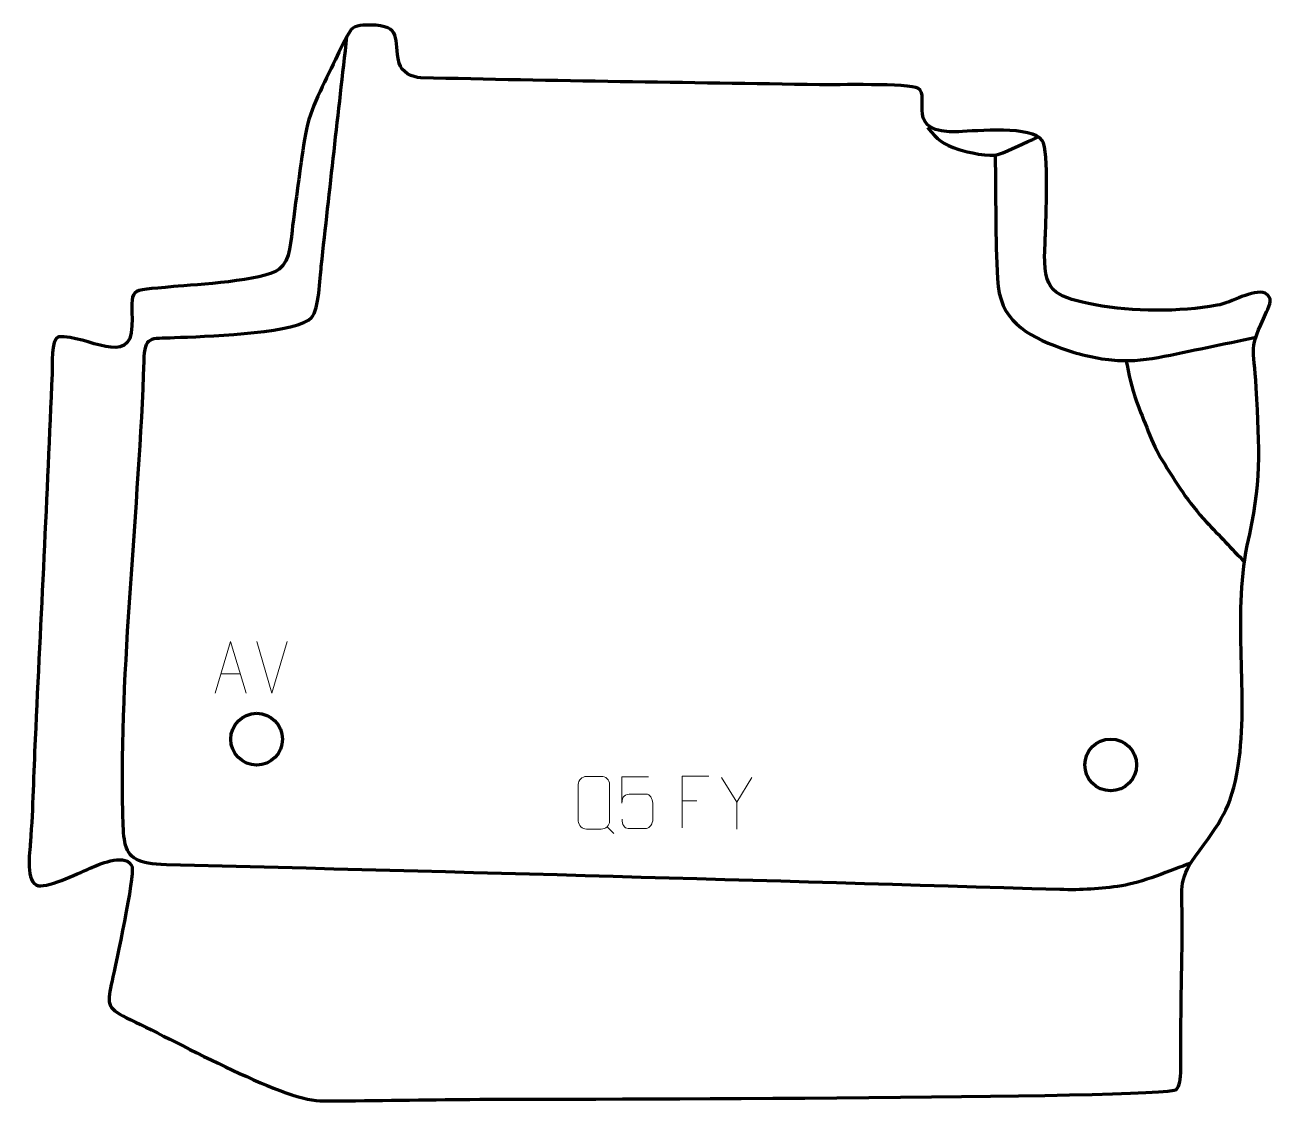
# Model space of a CAD drawing. Header units: millimetres. Extents: x -508 to 95, y 147 to 666.
import ezdxf

# ---------------------------------------------------------------- set-up
doc = ezdxf.new("R2010")
doc.units = ezdxf.units.MM
doc.header["$MEASUREMENT"] = 0
doc.layers.add('layer 2', color=7, linetype='Continuous')
doc.layers.add('layer 3', color=7, linetype='Continuous')

msp = doc.modelspace()

# ---------------------------------------------------------------- linework, layer by layer
at = {"layer": 'layer 2', "color": 142, "lineweight": 200}
for centre in [(-396.3913, 321.4592), (16.2258, 309.0237)]:
    msp.add_ellipse(centre, major_axis=(0, 12.5), ratio=1, dxfattribs=at)
at = {"layer": 'layer 2', "color": 142, "lineweight": 158}
for points, knots in [([(54.8739, 261.5727), (45.6551, 258.2431), (30.6127, 251.9851), (21.5308, 250.6594), (21.5308, 250.6594), (11.0353, 249.1273), (2.2356, 248.5325), (-8.3601, 248.8479), (-8.3601, 248.8479), (-152.1738, 253.1296), (-296.118, 257.3122), (-439.9491, 260.7864), (-439.9491, 260.7864), (-453.8709, 261.1223), (-458.4234, 263.9607), (-460.0465, 271.7481), (-460.0465, 271.7481), (-460.8005, 275.3655), (-460.9225, 280.0509), (-461.0579, 286.0493), (-461.0579, 286.0493), (-462.6269, 355.5207), (-453.113, 432.6444), (-450.754, 504.0636), (-450.754, 504.0636), (-450.3436, 516.5764), (-448.0354, 514.9339), (-436.0647, 515.4574), (-436.0647, 515.4574), (-422.1806, 516.0645), (-381.7946, 517.0288), (-371.2595, 523.9081), (-371.2595, 523.9081), (-371.2595, 523.9081), (-369.8813, 525.1225), (-369.8813, 525.1225), (-369.8813, 525.1225), (-366.2194, 529.2608), (-365.8187, 543.9614), (-365.1758, 549.8348), (-365.1758, 549.8348), (-361.118, 586.8623), (-356.8942, 623.8854), (-352.7471, 660.9046)], [0, 0, 0, 0, 0.08333333, 0.08333333, 0.08333333, 0.08333333, 0.16666667, 0.16666667, 0.16666667, 0.16666667, 0.25, 0.25, 0.25, 0.25, 0.33333333, 0.33333333, 0.33333333, 0.33333333, 0.41666667, 0.41666667, 0.41666667, 0.41666667, 0.5, 0.5, 0.5, 0.5, 0.58333333, 0.58333333, 0.58333333, 0.58333333, 0.66666667, 0.66666667, 0.66666667, 0.66666667, 0.75, 0.75, 0.75, 0.75, 0.83333333, 0.83333333, 0.83333333, 0.83333333, 1, 1, 1, 1]), ([(-72.2842, 616.9669), (-67.4801, 610.6546), (-64.7879, 609.0905), (-57.1702, 606.3195), (-57.1702, 606.3195), (-53.4077, 604.9509), (-41.7324, 602.5372), (-38.2308, 603.8337), (-38.2308, 603.8337), (-32.348, 606.0119), (-25.0837, 609.5701), (-19.169, 612.2044)], [0, 0, 0, 0, 0.25, 0.25, 0.25, 0.25, 0.5, 0.5, 0.5, 0.5, 1, 1, 1, 1]), ([(-39.6081, 603.2747), (-39.2683, 583.4359), (-39.5106, 563.6048), (-38.5063, 543.7824), (-38.5063, 543.7824), (-37.4494, 523.7255), (-24.9155, 516.6815), (-7.7746, 510.3919), (-7.7746, 510.3919), (-0.0028, 507.5903), (8.4232, 505.4526), (16.6548, 504.6243), (16.6548, 504.6243), (24.4981, 503.9331), (31.4134, 504.4368), (39.1469, 505.8114), (39.1469, 505.8114), (54.8827, 509.0071), (70.6285, 512.3359), (86.3597, 515.5803)], [0, 0, 0, 0, 0.16666667, 0.16666667, 0.16666667, 0.16666667, 0.33333333, 0.33333333, 0.33333333, 0.33333333, 0.5, 0.5, 0.5, 0.5, 0.66666667, 0.66666667, 0.66666667, 0.66666667, 1, 1, 1, 1]), ([(23.5924, 504.6013), (25.0851, 497.7596), (26.1397, 491.0677), (28.7096, 484.5765), (28.7096, 484.5765), (32.0356, 476.1754), (36.3882, 463.5929), (41.0148, 456.2731), (41.0148, 456.2731), (48, 445.2329), (53.4884, 435.8686), (62.5241, 426.329), (62.5241, 426.329), (68.6167, 419.8966), (74.7311, 413.4871), (80.8178, 407.0473)], [0, 0, 0, 0, 0.2, 0.2, 0.2, 0.2, 0.4, 0.4, 0.4, 0.4, 0.6, 0.6, 0.6, 0.6, 1, 1, 1, 1])]:
    msp.add_open_spline(points, degree=3, knots=knots, dxfattribs=at)
at = {"layer": 'layer 3', "color": 242, "lineweight": 158}
msp.add_open_spline([(-350.7011, 664.2028), (-348.8242, 666.4229), (-344.2369, 666.3438), (-341.5027, 666.3912), (-341.5027, 666.3912), (-325.7944, 666.1267), (-330.2838, 659.5969), (-327.5387, 648.0472), (-327.5387, 648.0472), (-326.5013, 643.6827), (-321.2141, 641.0582), (-317.0114, 640.9481), (-317.0114, 640.9481), (-252.8873, 639.2686), (-188.635, 638.6557), (-124.4802, 637.5058), (-124.4802, 637.5058), (-117.0205, 637.481), (-80.8418, 638.2785), (-76.89, 635.8512), (-76.89, 635.8512), (-70.249, 631.7722), (-84.3369, 613.6462), (-57.0883, 614.8624), (-57.0883, 614.8624), (-48.8149, 615.2448), (-21.5753, 617.8052), (-16.8454, 610.6652), (-16.8454, 610.6652), (-13.4659, 605.5638), (-15.0611, 572.4026), (-15.3347, 564.7105), (-15.3347, 564.7105), (-15.4463, 561.5723), (-15.5675, 558.4344), (-15.6802, 555.2962), (-15.6802, 555.2962), (-15.9952, 535.9004), (-8.6698, 535.0157), (8.7168, 531.2978), (8.7168, 531.2978), (26.7135, 527.7222), (49.5739, 527.7978), (67.632, 531.0119), (67.632, 531.0119), (74.832, 532.2933), (84.6526, 539.0301), (90.8916, 536.8949), (90.8916, 536.8949), (94.6541, 534.603), (93.233, 531.4337), (91.5699, 527.8462), (91.5699, 527.8462), (82.5694, 508.5895), (85.4202, 512.1806), (86.5474, 491.145), (86.5474, 491.145), (88.1727, 461.164), (89.2137, 444.9066), (82.1756, 415.0862), (82.1756, 415.0862), (75.0087, 379.0308), (83.1038, 343.4176), (77.8614, 308.6423), (77.8614, 308.6423), (74.2637, 287.1533), (69.3322, 281.7989), (57.095, 264.8717), (57.095, 264.8717), (48.4622, 252.9303), (50.8508, 248.192), (50.8136, 234.3831), (50.8136, 234.3831), (50.7489, 210.2502), (49.8495, 186.1364), (50.0961, 161.993), (50.0961, 161.993), (50.1462, 157.0809), (49.4636, 154.1084), (48.0629, 152.3295), (48.0629, 152.3295), (44.4183, 147.7009), (-270.9437, 147.6882), (-296.6698, 147.4884), (-296.6698, 147.4884), (-319.5774, 147.3086), (-343.013, 146.6997), (-365.8423, 146.8395), (-365.8423, 146.8395), (-384.0483, 146.9509), (-438.2278, 177.125), (-459.2015, 186.9221), (-459.2015, 186.9221), (-469.2845, 191.6321), (-468.5126, 194.2787), (-466.2341, 204.8104), (-466.2341, 204.8104), (-464.5567, 212.7195), (-455.216, 255.4377), (-456.602, 259.7521), (-456.602, 259.7521), (-458.8311, 266.6911), (-471.546, 261.457), (-475.6826, 259.6536), (-475.6826, 259.6536), (-481.1731, 257.2598), (-496.3929, 250.0598), (-501.7831, 250.5973), (-501.7831, 250.5973), (-508.3226, 252.249), (-506.0538, 266.6083), (-505.6691, 271.9009), (-505.6691, 271.9009), (-504.4758, 288.3147), (-504.1293, 305.002), (-503.3814, 321.4647), (-503.3814, 321.4647), (-500.6665, 380.2194), (-497.6087, 439.1486), (-495.2375, 497.8949), (-495.2375, 497.8949), (-495.0835, 501.7088), (-495.974, 514.6874), (-492.0554, 515.8352), (-492.0554, 515.8352), (-478.1493, 516.6), (-457.1457, 500.7817), (-456.6127, 521.0792), (-456.6127, 521.0792), (-456.3821, 540.3423), (-459.925, 537.8307), (-436.5609, 540.0333), (-436.5609, 540.0333), (-425.4213, 541.0657), (-393.7093, 542.6002), (-385.5342, 548.4617), (-385.5342, 548.4617), (-379.8733, 552.5207), (-379.8979, 562.956), (-378.9915, 569.6342), (-378.9915, 569.6342), (-377.0298, 584.0677), (-375.2581, 599.482), (-372.7764, 613.7481), (-372.7764, 613.7481), (-370.5878, 626.3291), (-363.7818, 638.088), (-358.3431, 649.682), (-358.3431, 649.682), (-356.1564, 654.3436), (-353.5847, 659.9719), (-350.7011, 664.2028)], degree=3, knots=[0, 0, 0, 0, 0.02564103, 0.02564103, 0.02564103, 0.02564103, 0.05128205, 0.05128205, 0.05128205, 0.05128205, 0.07692308, 0.07692308, 0.07692308, 0.07692308, 0.1025641, 0.1025641, 0.1025641, 0.1025641, 0.12820513, 0.12820513, 0.12820513, 0.12820513, 0.15384615, 0.15384615, 0.15384615, 0.15384615, 0.17948718, 0.17948718, 0.17948718, 0.17948718, 0.20512821, 0.20512821, 0.20512821, 0.20512821, 0.23076923, 0.23076923, 0.23076923, 0.23076923, 0.25641026, 0.25641026, 0.25641026, 0.25641026, 0.28205128, 0.28205128, 0.28205128, 0.28205128, 0.30769231, 0.30769231, 0.30769231, 0.30769231, 0.33333333, 0.33333333, 0.33333333, 0.33333333, 0.35897436, 0.35897436, 0.35897436, 0.35897436, 0.38461538, 0.38461538, 0.38461538, 0.38461538, 0.41025641, 0.41025641, 0.41025641, 0.41025641, 0.43589744, 0.43589744, 0.43589744, 0.43589744, 0.46153846, 0.46153846, 0.46153846, 0.46153846, 0.48717949, 0.48717949, 0.48717949, 0.48717949, 0.51282051, 0.51282051, 0.51282051, 0.51282051, 0.53846154, 0.53846154, 0.53846154, 0.53846154, 0.56410256, 0.56410256, 0.56410256, 0.56410256, 0.58974359, 0.58974359, 0.58974359, 0.58974359, 0.61538462, 0.61538462, 0.61538462, 0.61538462, 0.64102564, 0.64102564, 0.64102564, 0.64102564, 0.66666667, 0.66666667, 0.66666667, 0.66666667, 0.69230769, 0.69230769, 0.69230769, 0.69230769, 0.71794872, 0.71794872, 0.71794872, 0.71794872, 0.74358974, 0.74358974, 0.74358974, 0.74358974, 0.76923077, 0.76923077, 0.76923077, 0.76923077, 0.79487179, 0.79487179, 0.79487179, 0.79487179, 0.82051282, 0.82051282, 0.82051282, 0.82051282, 0.84615385, 0.84615385, 0.84615385, 0.84615385, 0.87179487, 0.87179487, 0.87179487, 0.87179487, 0.8974359, 0.8974359, 0.8974359, 0.8974359, 0.92307692, 0.92307692, 0.92307692, 0.92307692, 0.94871795, 0.94871795, 0.94871795, 0.94871795, 1, 1, 1, 1], dxfattribs=at)
at = {"layer": 'layer 3', "color": 250, "lineweight": 9}
for points, knots in [([(-416.3658, 343.7494), (-416.3658, 343.7494), (-408.9948, 368.7029), (-408.9948, 368.7029), (-408.9948, 368.7029), (-408.9948, 368.7029), (-401.4249, 343.7494), (-401.4249, 343.7494)], [0, 0, 0, 0, 0.33333333, 0.33333333, 0.33333333, 0.33333333, 1, 1, 1, 1]), ([(-237.0103, 303.4842), (-234.6425, 303.4842), (-232.2745, 303.4842), (-229.9065, 303.4842), (-229.9065, 303.4842), (-227.9247, 303.5204), (-225.8974, 302.0019), (-225.8703, 299.5203), (-225.8703, 299.5203), (-225.8706, 293.6697), (-225.8706, 287.8188), (-225.8703, 281.9674), (-225.8703, 281.9674), (-226.0125, 279.6021), (-227.72, 278.0958), (-229.9065, 278.0848), (-229.9065, 278.0848), (-232.2805, 278.0853), (-234.6543, 278.0853), (-237.0278, 278.0848), (-237.0278, 278.0848), (-238.9877, 277.9776), (-240.9955, 279.8961), (-240.984, 281.9498), (-240.984, 281.9498), (-240.9837, 287.8238), (-240.9837, 293.6976), (-240.984, 299.571), (-240.984, 299.571), (-240.9797, 301.7476), (-239.2015, 303.4979), (-237.0103, 303.4842)], [0, 0, 0, 0, 0.11111111, 0.11111111, 0.11111111, 0.11111111, 0.22222222, 0.22222222, 0.22222222, 0.22222222, 0.33333333, 0.33333333, 0.33333333, 0.33333333, 0.44444444, 0.44444444, 0.44444444, 0.44444444, 0.55555556, 0.55555556, 0.55555556, 0.55555556, 0.66666667, 0.66666667, 0.66666667, 0.66666667, 0.77777778, 0.77777778, 0.77777778, 0.77777778, 1, 1, 1, 1]), ([(-207.0726, 303.2389), (-207.0726, 303.2389), (-219.9243, 303.2389), (-219.9243, 303.2389), (-219.9243, 303.2389), (-219.924, 299.0083), (-219.924, 294.7774), (-219.9243, 290.5462), (-219.9243, 290.5462), (-219.9246, 293.8563), (-218.2936, 294.9281), (-215.4816, 294.9886), (-215.4816, 294.9886), (-213.042, 294.9889), (-210.6025, 294.9889), (-208.1633, 294.9886), (-208.1633, 294.9886), (-206.5135, 294.9954), (-205.0386, 292.6149), (-205.0101, 290.5462), (-205.0101, 290.5462), (-205.0104, 287.9589), (-205.0104, 285.3713), (-205.0101, 282.7836), (-205.0101, 282.7836), (-204.9639, 280.8242), (-206.4633, 278.3879), (-208.0892, 278.3294), (-208.0892, 278.3294), (-210.0457, 278.3297), (-214.9407, 278.3297), (-216.8977, 278.3294), (-216.8977, 278.3294), (-218.7432, 278.3206), (-219.8503, 280.2854), (-219.8711, 282.8365)], [0, 0, 0, 0, 0.1, 0.1, 0.1, 0.1, 0.2, 0.2, 0.2, 0.2, 0.3, 0.3, 0.3, 0.3, 0.4, 0.4, 0.4, 0.4, 0.5, 0.5, 0.5, 0.5, 0.6, 0.6, 0.6, 0.6, 0.7, 0.7, 0.7, 0.7, 0.8, 0.8, 0.8, 0.8, 1, 1, 1, 1]), ([(-178.0044, 303.5612), (-178.0044, 303.5612), (-190.8784, 303.5612), (-190.8784, 303.5612), (-190.8784, 303.5612), (-190.8784, 303.5612), (-190.8784, 278.6076), (-190.8784, 278.6076)], [0, 0, 0, 0, 0.33333333, 0.33333333, 0.33333333, 0.33333333, 1, 1, 1, 1]), ([(-157.119, 302.9831), (-157.119, 302.9831), (-164.4414, 291.0844), (-164.4414, 291.0844), (-164.4414, 291.0844), (-164.4414, 291.0844), (-164.4407, 278.0295), (-164.4407, 278.0295)], [0, 0, 0, 0, 0.33333333, 0.33333333, 0.33333333, 0.33333333, 1, 1, 1, 1])]:
    msp.add_open_spline(points, degree=3, knots=knots, dxfattribs=at)
for points in [[(-389.0063, 343.7421), (-389.0063, 343.7421), (-396.3281, 368.6957), (-396.3281, 368.6957)], [(-381.6844, 368.6957), (-381.6844, 368.6957), (-389.0062, 343.7421), (-389.0062, 343.7421)], [(-413.6432, 352.9988), (-413.6432, 352.9988), (-404.1475, 352.9988), (-404.1475, 352.9988)], [(-164.4414, 291.0844), (-164.4414, 291.0844), (-171.7623, 302.9831), (-171.7623, 302.9831)], [(-190.8784, 291.6815), (-190.8784, 291.6815), (-183.7103, 291.6815), (-183.7103, 291.6815)], [(-227.0802, 279.1828), (-227.0802, 279.1828), (-223.87, 275.9759), (-223.87, 275.9759)]]:
    msp.add_open_spline(points, degree=3, dxfattribs=at)

doc.saveas('drawing.dxf')
